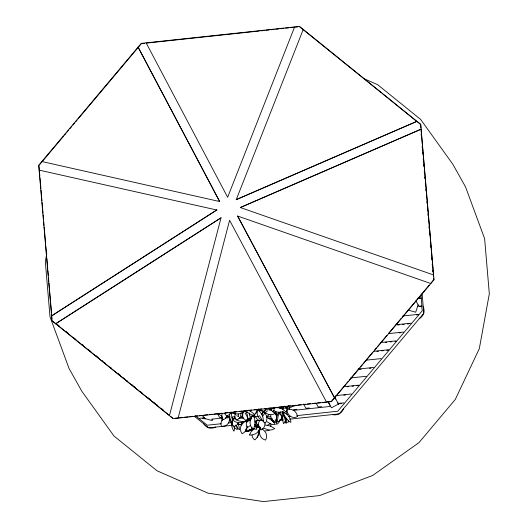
<?xml version="1.0" encoding="UTF-8"?>
<svg xmlns="http://www.w3.org/2000/svg" width="528" height="528" viewBox="0 0 528 528"><rect width="100%" height="100%" fill="white"/><g stroke="black" fill="none" stroke-linecap="round" stroke-linejoin="round"><path stroke-width="0.79" d="M263.38 421.093L263.069 417.925A11.326 7.874 59.5 0 0 261.862 414.605L259.961 411.675L257.671 409.616L257.129 411.807L257.268 414.203A9.194 8.758 50.2 0 0 258.707 417.641L260.337 419.483L263.366 421.1M257.024 409.84L255.677 413.794M249.5 412.962L249.612 416.13L251.618 416.203A6.303 5.986 49.8 0 0 254.298 415.173M46.781 253.572L45.309 261.637L50.002 316.793L69.069 368.511L81.847 391.281L113.989 436.036L157.021 470.778L207.999 493.145L263.452 501.6L319.605 495.574L372.636 475.484L418.915 442.688L455.308 399.425L479.318 348.645L489.317 293.812L484.625 238.656L465.551 186.932L452.773 164.168L420.631 119.414L377.606 84.665L363.363 78.421M252.16 427.06L251.731 428.551A10.078 5.201 50.1 0 1 250.16 429.871L250.16 429.871A8.527 5.861 16.8 0 1 249.051 429.139M417.028 121.295L236.24 199.637L417.028 121.295L420.77 124.318L421.12 129.188L240.332 207.53L433.594 274.969L434.003 279.774L331.412 401.63L173.184 418.678L169.435 415.655L221.041 217.8L55.658 323.783L51.916 320.76L51.506 315.955L216.79 209.992L51.506 315.955M51.632 316.001L38.683 165.304L41.851 161.535L219.655 201.538L138.072 47.144L141.24 43.375L146.124 42.854L227.647 197.287L294.617 26.921L299.508 26.4L416.995 121.42M326.581 402.184L229.601 220.282L178.094 418.117M287.879 408.157C287.476 410.698 285.041 413.424 282.282 412.276M269.207 430.208L269.201 430.201A10.098 9.266 -8.8 0 1 265.168 430.822M249.559 434.986L251.005 431.878L254.773 428.327M212.659 419.179L212.197 420.611L204.706 418.44M418.084 304.801L417.734 306.042M259.941 427.957L258.298 431.33A8.006 6.653 -42.2 0 1 255.493 433.818L251.988 435.013L249.546 434.98M222.255 413.503L221.727 415.668A8.184 6.026 53.6 0 0 222.334 419.344L222.334 419.344A10.283 5.762 89.7 0 0 225.265 418.664L227.575 415.503M260.271 428.908C258.1 433.244 260.7 439.184 265.584 440.081L266.429 438.029L266.594 435.758A11.821 9.405 15.4 0 0 265.544 432.293L262.06 428.446M222.017 420.75L222.011 420.724A8.91 5.471 36.3 0 1 222.281 417.886M236.207 199.762L303.25 29.423M257.327 425.528L257.908 424.413L256.153 424.057M238.445 422.921L236.597 425.271A10.052 7.577 50.8 0 1 233.759 426.393L233.013 425.469A8.422 6.514 4.8 0 1 234.623 417.688M242.741 415.219L241.798 417.272L243.771 418.394M288.189 405.709L286.09 408.322L284.79 406.058M245.909 429.884C244.332 432.531 251.236 430.841 252.047 429.429M279.655 408.395A6.864 5.313 86.1 0 0 282.104 407.576L282.104 407.576A7.781 6.468 -44.3 0 0 281.985 406.652M257.215 437.692L259.096 433.745L258.885 430.412M250.318 411.094L250.972 410.302M138.072 47.144L41.851 161.535M38.947 165.475L63.367 136.448M64.429 135.181L66.02 133.287M67.082 132.026L68.673 130.132M69.736 128.872L71.861 126.35M72.923 125.083L74.514 123.189M75.577 121.928L77.167 120.034M78.23 118.774L141.398 43.672M331.333 401.465L334.151 398.112M335.168 396.904L345.84 384.212M346.856 383.005L348.381 381.19M349.397 379.982L359.561 367.897M360.578 366.689L362.102 364.881M363.119 363.673L372.775 352.189M374.807 349.774L376.332 347.965M377.348 346.751L387.004 335.273M388.529 333.465L401.234 318.358M402.25 317.15L404.791 314.127M405.299 313.526L414.955 302.042M416.48 300.234L429.185 285.127M430.709 283.318L433.528 279.965M344.282 403.465L337.748 411.233L296.967 415.609M344.54 403.161L351.727 394.614M351.985 394.31L359.165 385.77M359.423 385.46L366.61 376.919M366.868 376.609L374.055 368.069M374.312 367.765L381.5 359.218M381.757 358.915L388.945 350.368M396.389 341.517L389.202 350.064L386.74 350.328M403.828 332.666L396.64 341.213L395.003 341.392M404.085 332.363L411.272 323.822M411.53 323.512L418.717 314.972M240.332 207.53L421.179 129.122M433.594 274.969L421.12 129.188M251.889 416.163L250.133 417.694L248.094 418.618A8.62 2.554 3.2 0 1 249.315 418.849A9.847 6.706 17.7 0 1 236.075 419.734A8.62 2.554 3.2 0 1 236.491 419.364M223.291 419.252C221.126 420.79 220.275 423.832 221.45 426.241A9.405 7.583 46.2 0 0 224.882 425.951C228.314 424.888 230.01 420.988 229.429 417.608L225.476 418.097M256.509 421.007L255.123 422.341L256.146 422.968M418.255 314.365L402.772 315.982M410.81 323.215L396.139 324.746M403.366 332.066L388.687 333.597M395.921 340.916L380.464 342.527M388.476 349.76L373.831 351.292M381.038 358.611L366.379 360.142M373.593 367.462L358.109 369.079M366.148 376.312L350.651 377.929M358.703 385.163L343.266 386.773M351.259 394.013L335.815 395.624M343.814 402.864L338.078 403.432L338.428 404.098L331.432 407.821L330.634 406.402L293.066 410.428M270.541 423.667L267.452 425.179M55.658 323.783L221.041 217.8M253.796 429.026C251.704 430.795 241.21 431.277 248.226 427.04A6.666 2.818 -30.4 0 1 250.424 425.608M258.581 420.156L257.354 420.618A9.992 8.21 -12.3 0 1 254.76 421.126M257.011 427.218L258.126 426.888M229.865 416.592L226.123 417.14M169.435 415.655L55.75 323.763M142.217 43.586L144.679 43.322M147.134 43.058L259.367 31.02M261.004 30.842L264.277 30.492M265.914 30.314L269.194 29.964M270.831 29.792L274.111 29.436M275.748 29.264L279.022 28.908M280.665 28.736L283.939 28.387M285.575 28.208L288.856 27.859M290.492 27.68L293.773 27.331M295.409 27.152L297.865 26.888M417.641 298.287L420.915 297.931L421.285 298.591L421.945 306.293M418.81 298.577L421.265 298.32L421.001 295.238M419.635 306.544L421.172 306.379M416.519 314.926L418.975 314.668L422.314 310.688L421.601 305.917L417.622 306.339L415.688 312.239L408.197 310.068M397.61 325.01L399.247 324.832M402.521 324.482L404.158 324.304M407.438 323.954L409.075 323.776M399.168 332.891L400.811 332.713M385.169 342.448L386.806 342.269M390.086 341.92L391.723 341.741M376.893 351.384L378.536 351.206M381.817 350.856L383.46 350.678M359.581 369.343L361.218 369.164M369.402 368.287L371.039 368.115M347.134 386.78L348.77 386.602M352.051 386.252L353.687 386.074M356.968 385.724L358.604 385.552M343.781 395.188L345.418 395.017M175.072 418.222L177.976 417.912M179.54 417.747L182.681 417.41M184.246 417.239L188.166 416.816M189.737 416.651L192.872 416.315M194.443 416.143L197.578 415.807M199.148 415.642L201.505 415.391M203.854 415.133L207.775 414.718M209.345 414.546L212.48 414.209M214.051 414.044L217.186 413.708M218.757 413.536L221.892 413.2M225.027 412.863L227.383 412.612M228.947 412.447L232.089 412.111M233.653 411.939L236.795 411.602M239.144 411.352L242.279 411.015M243.85 410.843L246.985 410.507M248.556 410.342L251.691 410.005M254.047 409.754L256.397 409.497M258.753 409.246L261.888 408.91M264.244 408.659L266.594 408.408M268.165 408.236L271.3 407.9M272.87 407.735L276.791 407.312M278.355 407.147L281.497 406.811M283.061 406.639L286.202 406.303M287.767 406.138L290.908 405.801M292.472 405.629L295.614 405.293M297.964 405.042L301.099 404.705M303.455 404.455L305.804 404.197M307.375 404.032L310.51 403.696M312.866 403.445L316.001 403.108M317.572 402.937L320.707 402.6M322.278 402.435L325.413 402.098M327.71 401.854L330.607 401.537M204.25 417.787L199.221 418.374M202.33 418.414L203.887 418.249M341.425 403.498L338.309 403.828L334.818 397.3M222.334 417.265L219.641 417.549L217.648 413.992M293.588 409.622L296.947 409.259M309.269 407.939L305.91 408.296L303.514 404.026M321.592 406.613L318.232 406.976L316.239 403.418M211.398 419.192L222.836 417.965M285.721 411.22L287.351 411.041M221.107 423.74L207.24 425.231L199.518 418.994M228.452 422.954L231.713 422.605M245.579 421.12L248.028 420.856M288.809 416.48L290.44 416.308M232.36 425.304L208.705 427.838L194.608 416.453M238.069 424.69L240.517 424.426M279.668 420.229L282.935 419.879M289.456 419.179L339.214 413.84L423.779 313.295L422.103 293.575M282.289 412.526L284.295 416.698A7.478 0.772 76.1 0 1 285.371 420.618C286.513 427.363 286.552 419.648 285.305 418.328A8.679 1.94 60.3 0 0 283.668 414.869L283.001 413.688M265.148 425L270.475 426.063L274.751 428.564L272.646 429.581A8.58 6.752 14.2 0 1 268.937 429.977L263.927 428.366M237.593 216.025L334.574 397.934L237.593 216.025L430.835 283.536M39.092 170.102L216.916 210.038M222.281 416.414L218.064 413.721M266.792 417.41L267.953 417.945A8.428 3.346 35.1 0 1 274.804 423.733L275.273 424.604A9.999 7.907 36.2 0 1 270.389 423.799L267.049 421.753M237.798 423.707L238.953 424.288A9.484 7.557 49.3 0 0 241.322 424.948M264.924 408.606L265.907 409.352C264.541 412.652 260.258 411.055 258.608 408.87M299.501 26.717L381.546 92.961M382.833 93.997L420.644 124.535L420.928 127.822M201.986 415.47L203.907 417.021L205.102 419.153M195.571 415.807L199.214 418.75M57.915 324.951L59.116 325.921M65.729 331.261L68.132 333.201M74.144 338.052L75.946 339.511M81.952 344.362L83.153 345.332M87.965 349.213L90.968 351.641M95.773 355.522L98.175 357.463M101.785 360.373L102.986 361.343M104.188 362.314L105.389 363.284M110.194 367.165L111.395 368.135M118.008 373.474L120.41 375.415M123.413 377.837L124.621 378.814M126.423 380.266L127.624 381.236M131.828 384.635L133.03 385.605M134.231 386.575L135.432 387.545M140.243 391.426L142.045 392.885M148.051 397.736L150.46 399.676M153.463 402.098L155.265 403.557M156.466 404.527L157.667 405.497M161.872 408.896L163.68 410.348M52.166 320.773L169.462 415.483M170.749 416.519L172.669 418.07M241.316 415.972L242.24 416.717M251.117 418.79L250.609 418.374A9.359 4.719 49.2 0 0 251.071 419.443M254.885 424.512C262.878 430.234 261.617 428.056 255.255 422.492M234.003 427.297L237.217 429.68L237.244 426.624M257.037 425.885L257.895 426.69M288.354 420.79L290.776 422.413C291.403 420.215 289.06 416.467 287.199 414.605A12.692 6.877 81 0 0 284.724 413.16L283.094 413.061L285.186 416.737L288.354 420.79A9.207 8.204 -75.4 0 1 288.4 422.083L288.4 422.083A8.125 5.452 68.9 0 1 284.724 421.575M231.924 417.351L233.732 419.252M256.496 426.485L257.294 427.35M259.453 415.595L262.106 419.958L259.776 420.559A6.112 4.475 77.4 0 1 257.473 419.602L255.097 416.203M233.112 426.261L231.68 423.951A10.745 8.534 45.9 0 1 230.617 420.189M258.918 427.31L261.327 429.884L263.749 427.838L264.66 425.938A9.372 7.504 37.2 0 0 264.805 422.638M415.688 300.531L418.486 305.514M334.686 397.063L335.887 399.201M327.842 401.419L330.238 405.689L328.073 401.61M337.953 402.857L338.725 404.316M138.178 47.256L219.655 201.538M241.527 422.796L242.088 423.938M232.591 417.681L233.171 418.902M280.546 411.853L281.477 416.249A7.339 0.647 84.4 0 1 281.939 420.288C283.529 420.143 282.077 417.443 281.932 416.493M294.617 26.921L146.124 42.854M230.993 412.394L231.462 414.638A7.933 0.686 81.4 0 1 232.102 418.539C233.614 425.542 231.832 423.634 230.122 418.724A9.022 4.963 88.7 0 1 229.673 413.721M421.067 129.466L433.587 276.54M433.726 278.183L433.864 279.827M421.1 133.947L421.232 135.491M422.149 146.276L422.281 147.814M422.677 152.434L422.809 153.978M423.199 158.598L423.331 160.142M423.727 164.762L423.859 166.3M424.248 170.927L424.38 172.465M424.776 177.085L424.901 178.629M425.297 183.249L425.429 184.793M425.825 189.413L425.951 190.951M426.347 195.578L426.479 197.116M426.868 201.736L427 203.28M427.396 207.9L427.594 210.21M427.918 214.064L428.05 215.602M428.446 220.222L428.578 221.767M428.967 226.387L429.165 228.697M429.561 233.323L429.693 234.861M430.61 245.645L430.742 247.183M431.66 257.968L431.792 259.512M432.181 264.132L432.313 265.676M432.709 270.296L432.835 271.834M39.019 166.3L39.857 176.161M39.996 177.804L40.907 188.483M41.045 190.126L41.956 200.805M42.095 202.448L43.006 213.134M43.144 214.777L43.567 219.707M43.705 221.351L44.055 225.456M44.194 227.099L45.665 244.358M45.804 246.002L46.715 256.681M46.853 258.324L47.764 269.009M47.903 270.653L48.319 275.583M48.457 277.22L48.807 281.332M48.952 282.975L50.417 300.227M50.556 301.871L51.467 312.556M51.605 314.2L52.028 319.13M343.655 408.54A9.055 8.791 -29.3 0 1 332.35 414.566M423.1 306.676A9.055 8.791 -29.3 0 1 419.225 318.701M215.734 427.073A9.055 8.791 -29.3 0 1 203.617 423.562M282.427 409.405A6.818 2.277 -70.3 0 1 283.008 408.283M256.615 426.558A7.9 6.118 -42.4 0 1 255.776 427.495M270.204 418.018A7.828 7.069 81.2 0 1 269.544 418.895M296.215 405.2A8.125 5.729 52.7 0 1 292.439 405.9M289.476 407.326A9.207 6.91 47.6 0 1 289.337 409.424M241.949 422.585A8.125 1.254 80.6 0 1 242.068 423.793M230.492 419.285A10.098 6.831 74.6 0 1 229.238 420.928M238.102 423.436A8.91 1.954 71.7 0 1 239.494 429.686L239.514 429.68A10.098 6.719 77 0 1 235.633 425.119M234.571 426.254A8.91 2.053 84 0 1 233.884 431.099L233.904 431.105A10.098 6.686 74.3 0 1 231.403 422.202M252.014 434.999A8.91 6.838 -57.5 0 0 254.8 439.897L254.8 439.91A10.098 9.339 -8.9 0 0 258.205 430.69M255.71 426.294A10.098 9.339 -8.9 0 1 256.575 427.258M246.84 421.885A8.91 3.656 -27.3 0 1 248.127 421.483M255.875 422.466A8.91 5.471 -2.5 0 1 256.78 421.753M250.932 430.043A10.098 7.795 -56.3 0 1 245.23 431.442M258.053 427.66A10.098 9.266 -8.8 0 1 256.608 425.561M279.358 412.533A8.91 3.359 -79.3 0 0 277.53 421.898L277.543 421.898A10.098 7.504 83.1 0 0 282.018 417.08M282.896 415.51A8.91 3.775 -88.2 0 0 283.529 423.562L283.543 423.562A10.098 8.105 81 0 0 286.744 418.453M283.127 414.15A8.91 3.775 -88.2 0 1 283.444 412.876M286.493 411.761A10.098 8.105 81 0 1 287.041 414.434M293.66 405.524A10.098 8.725 -47.1 0 1 286.42 408.269M282.935 420.182A8.125 5.452 68.9 0 1 281.417 418.196M271.907 420.163A8.125 2.554 -81.1 0 1 272.118 418.869M275.293 412.091A8.125 2.554 -81.1 0 1 276.111 412.17A9.207 5.676 73.9 0 1 276.329 415.754M273.966 420.809A9.207 5.676 73.9 0 1 272.547 421.403M279.305 413.959A9.207 6.23 69.8 0 0 278.857 412.797A8.125 2.587 89.8 0 0 276.698 424.294L276.712 424.288A9.207 6.23 69.8 0 0 279.814 419.833M275.959 414.737A8.125 3.353 -1.7 0 1 277.068 414.995L277.068 415.015A9.207 7.22 12.6 0 1 276.454 415.8M271.583 418.295A9.207 7.22 12.6 0 1 270.376 418.427M258.014 426.499A9.207 7.346 -38.2 0 1 256.865 426.901M268.257 418.235A8.125 3.128 11.3 0 1 272.059 418.691M275.649 419.839A8.125 3.128 11.3 0 1 276.646 420.328M277.134 421.865A9.207 7.26 9.4 0 1 273.583 422.466M235.706 411.569A6.772 3.538 -10.6 0 0 234.115 413.266L234.142 413.279A7.663 6.613 2.4 0 0 244.141 410.771M245.982 410.309A7.841 5.643 44.4 0 0 254.965 415.008L253.645 413.668A6.956 2.119 34.8 0 0 248.332 410.17M225.43 413.035A6.679 5.524 3 0 0 226.162 415.661L227.073 415.569A7.531 6.369 57.1 0 0 231.139 412.46M238.148 413.965A6.659 3.076 58.3 0 1 238.484 416.493L238.498 416.486A7.854 6.574 56.2 0 1 236.696 415.595M235.112 414.269A7.854 6.574 56.2 0 1 233.851 412.599M257.189 411.899A6.864 4.693 -46.4 0 0 253.763 416.051L253.77 416.051A7.781 7.135 -79.4 0 0 258.515 416.15M259.037 410.929A6.864 4.693 -46.4 0 1 262.548 410.751M263.254 411.088A7.781 7.135 -79.4 0 1 261.769 413.833M262.977 421.106A6.864 6.263 -80.9 0 0 265.307 423.113L265.307 423.113A7.781 7.669 31.6 0 0 263.67 412.012A6.864 6.263 -80.9 0 0 262.053 414.836M264.713 410.183A6.864 5.26 18.1 0 1 274.784 413.662L274.791 413.642A7.781 7.649 27.2 0 1 264.449 411.523M271.273 410.434A6.864 2.561 -85.3 0 1 271.326 408.25M274.454 407.18A7.781 6.026 87.4 0 1 274.362 408.223M274.157 409.24A7.781 6.026 87.4 0 1 272.943 411.926M281.886 407.524A7.524 2.218 -84.4 0 0 282.275 409.121L282.295 409.121A8.527 6.184 -81.7 0 0 283.939 406.336M235.792 413.213A7.524 6.131 17.1 0 0 236.181 419.905L236.181 419.905A8.527 6.316 63.7 0 0 240.854 412.903M245.078 413.094A7.524 2.29 59.2 0 1 248.345 420.057L248.332 420.064A8.527 6.23 62.7 0 1 247.427 419.687M242.893 415.001A8.527 6.23 62.7 0 1 242.075 412.856M246.398 412.658A6.382 5.306 10.9 0 1 247.546 412.441M262.885 416.084A7.524 3.795 -48.8 0 1 267.538 410.843M269.359 409.893A7.524 3.795 -48.8 0 1 271.715 409.622A8.527 7.161 -66.1 0 1 271.432 410.738M269.089 414.652A8.527 7.161 -66.1 0 1 266.416 416.533M270.758 415.048A7.524 6.296 -67.4 0 0 275.141 421.7L275.141 421.7A8.527 7.92 -5 0 0 273.227 411.107M272.257 408.863A7.524 4.666 3.7 0 1 284.46 410.665L284.46 410.665A8.527 7.861 -5.8 0 1 273.768 410.447M278.949 412.183A8.217 2.97 60.9 0 0 282.605 417.074L282.605 417.074A9.313 7.102 51.8 0 0 282.493 411.556M288.974 405.986A8.217 6.257 50.5 0 1 283.351 407.999M235.937 418.09A8.217 5.722 -6.9 0 0 232.775 419.925L232.775 419.932A9.313 8.884 -23.5 0 0 244.207 421.476M239.818 417.437A8.217 5.722 -6.9 0 1 242.365 417.747M246.649 422.341A9.313 8.666 71.9 0 0 246.16 421.172A8.217 7.828 -26.1 0 0 242.128 433.739L242.128 433.739A9.313 8.666 71.9 0 0 246.286 429.634M247.183 426.056A9.313 8.666 71.9 0 1 246.741 428.492M255.05 424.578A8.217 5.287 52.8 0 1 256.819 429.198L256.832 429.185A9.313 8.633 69.3 0 1 253.315 428.597M255.889 422.618A8.217 4.198 -53.2 0 1 257.288 420.4M256.925 426.188A9.313 8.072 -53.7 0 1 255.803 426.631M270.95 424.492A9.313 7.729 1.7 0 1 270.58 426.558M274.699 412.988A8.217 3.604 -3.7 0 1 276.725 413.622L276.725 413.635A9.313 7.649 0.4 0 1 275.913 414.414M270.376 416.691A9.313 7.649 0.4 0 1 266.62 416.447M238.92 418.486A8.62 2.554 3.2 0 1 242.636 418.13M247.335 427.37A8.527 5.861 16.8 0 1 249.612 419.879A9.352 4.831 50.1 0 1 250.318 420.941M251.387 418.07A8.593 3.815 -11.5 0 0 248.549 419.879A9.992 8.21 -12.3 0 0 249.698 420.407M253.902 417.179A8.593 3.815 -11.5 0 1 255.248 416.869M258.311 425.139A8.296 6.824 -13.7 0 1 259.71 420.73M224.103 413.978A8.626 3.208 5.2 0 1 224.994 413.642M231.257 413.16A8.626 3.208 5.2 0 1 235.257 413.866M234.967 416.605A9.874 7.616 6.1 0 1 232.386 416.935M229.746 416.717A9.874 7.616 6.1 0 1 227.238 415.965M245.817 420.664A8.243 2.693 50.6 0 1 246.563 421.76M254.404 426.169C253.301 432.808 250.444 426.155 250.12 423.502A10.085 9.629 49.7 0 1 250.529 419.489L251.678 417.14L253.394 415.345L254.648 418.612L255.004 422.426A12.487 9.154 78.8 0 1 254.404 426.169M297.409 416.546L297.396 416.566A8.91 7.135 79.7 0 1 286.552 409.616A10.098 8.818 -46.4 0 1 297.409 416.546L297.416 416.552M246.121 420.446L246.121 420.446A7.524 5.478 45.7 0 0 247.144 414.256A7.801 5.683 45.7 0 0 244.906 410.85A6.666 5.782 1 0 0 242.788 416.803A6.864 5.953 1 0 0 246.121 420.446"/></g></svg>
